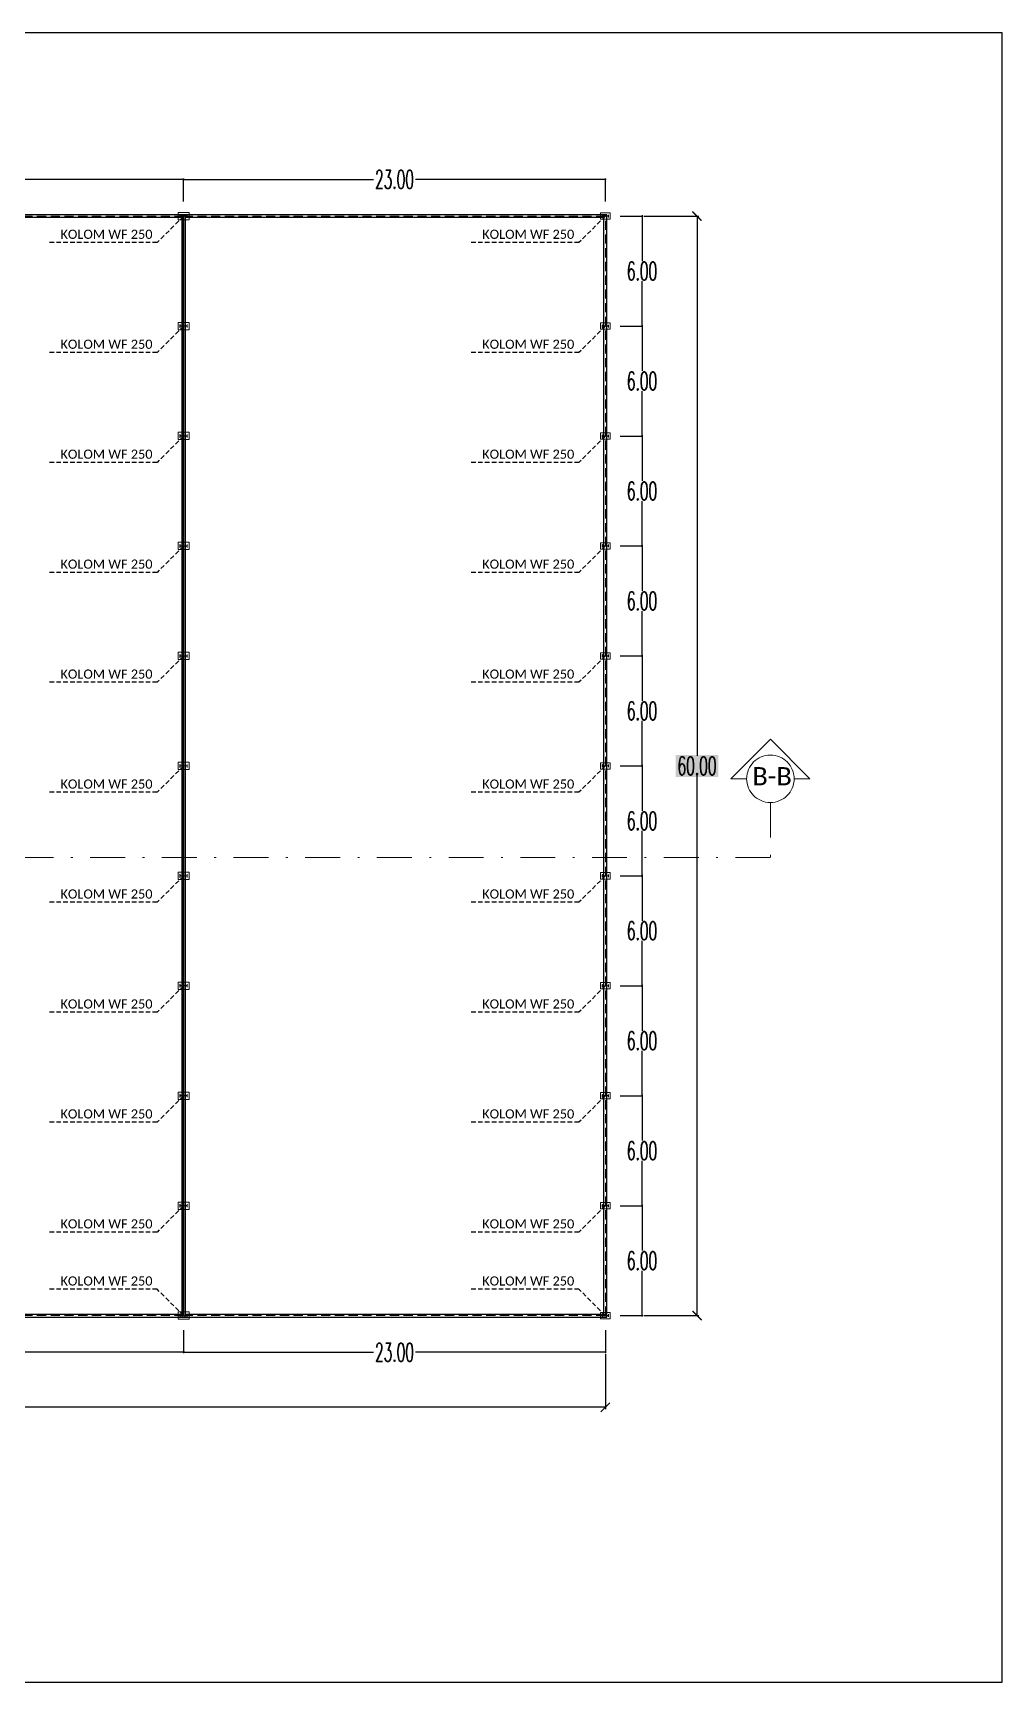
# Model space of a CAD drawing. Header units: millimetres. Extents: x 2491 to 3310, y 1470 to 1581.
# Drawn here: x 3024.7 to 3077.6, y 1490.7 to 1580.7 of the extents above; entities that cross this region are included whole.
import ezdxf

# ---------------------------------------------------------------- set-up
doc = ezdxf.new("R2010")
doc.units = ezdxf.units.MM
for name, pattern in [('DASHDOTX2', [50.8, 25.4, -12.7, 0, -12.7]), ('DASHED', [19.05, 12.7, -6.35]), ('HIDDEN', [0.375, 0.25, -0.125])]:
    doc.linetypes.add(name, pattern=pattern)
for name, color, linetype, lineweight in [('Garis Dim', 131, 'DASHED', 9), ('GRS-TIPIS', 253, 'Continuous', 9), ('HAT', 8, 'Continuous', 9), ('Pondasi', 6, 'Continuous', 9)]:
    doc.layers.add(name, color=color, linetype=linetype, lineweight=lineweight)
doc.layers.add('GR', color=7, linetype='Continuous')
doc.layers.add('KOP TEKS', color=1, linetype='Continuous')
doc.styles.add('-DIM2', font='simplex.shx', dxfattribs={"width": 0.55})
doc.styles.get("Standard").update_dxf_attribs({"font": 'arial.ttf'})
doc.dimstyles.new('DENAH KANTOR', dxfattribs={"dimtxt": 1, "dimasz": 0.05, "dimexe": 0.05, "dimexo": 0.05, "dimgap": 0.05, "dimtad": 0, "dimtih": 1, "dimtoh": 1, "dimzin": 0, "dimdsep": 46, "dimtxsty": '-DIM2', "dimblk": 'ARCHTICK', "dimcen": 0.3, "dimdle": 0.05, "dimclrd": 1, "dimclre": 1, "dimclrt": 7, "dimadec": 0, "dimazin": 0, "dimtfac": 1, "dimtix": 1, "dimtofl": 0, "dimtmove": 0, "dimatfit": 3, "dimldrblk": 'ARCHTICK', "dimfxl": 1, "dimtolj": 1, "dimtzin": 0, "dimarcsym": 0})
doc.dimstyles.new('DIMENSI WARNA 2.1', dxfattribs={"dimtxt": 1, "dimasz": 0.5, "dimexe": 0.1, "dimexo": 0.1, "dimgap": 0.05, "dimtad": 0, "dimtih": 1, "dimtoh": 1, "dimrnd": 0.0025, "dimzin": 0, "dimdsep": 46, "dimtxsty": '-DIM2', "dimblk": 'ARCHTICK', "dimcen": 0.1, "dimclrd": 1, "dimclre": 1, "dimclrt": 256, "dimadec": 0, "dimazin": 0, "dimtfac": 1, "dimtofl": 0, "dimtmove": 0, "dimatfit": 3, "dimldrblk": 'ARCHTICK', "dimfxl": 0.18, "dimtfill": 2, "dimtfillclr": 256, "dimtolj": 1, "dimtzin": 0, "dimarcsym": 0})

# ---------------------------------------------------------------- blocks, each defined once
blk = doc.blocks.new('WF300')
at = {"layer": 'Pondasi'}
for p, q in [((4219.408, -132.102), (4219.418, -132.102)), ((4219.418, -131.977), (4219.418, -132.102)), ((4219.418, -132.034), (4219.698, -132.034)), ((4219.418, -132.044), (4219.698, -132.044)), ((4219.558, -132.044), (4219.558, -132.034)), ((4219.698, -132.102), (4219.698, -131.977)), ((4219.698, -132.102), (4219.708, -132.102))]:
    blk.add_line(p, q, dxfattribs=at)
blk.add_lwpolyline([(4219.783, -132.189), (4219.783, -131.889), (4219.333, -131.889), (4219.333, -132.189)], close=True, dxfattribs=at)
for points in [[(4219.418, -131.977), (4219.408, -131.977), (4219.408, -132.102)], [(4219.708, -132.102), (4219.708, -131.977), (4219.698, -131.977)]]:
    blk.add_lwpolyline(points, dxfattribs=at)
blk = doc.blocks.new('_ArchTick')
at = {"color": 0, "linetype": 'ByBlock', "const_width": 0.15}
blk.add_lwpolyline([(-0.5, -0.5), (0.5, 0.5)], dxfattribs=at)
blk = doc.blocks.new('*D330')
at = {"layer": 'Defpoints', "color": 0, "linetype": 'Continuous', "transparency": 16777216}
for p in [(3009.939, 1509.983), (3032.939, 1509.983), (3009.939, 1508.733)]:
    blk.add_point(p, dxfattribs=at)
at = {"layer": 'GR', "color": 1, "linetype": 'Continuous', "lineweight": -2, "transparency": 16777216}
for p, q in [((3009.939, 1509.933), (3009.939, 1508.683)), ((3032.939, 1509.933), (3032.939, 1508.683)), ((3009.889, 1508.733), (3020.289, 1508.733)), ((3032.989, 1508.733), (3022.589, 1508.733))]:
    blk.add_line(p, q, dxfattribs=at)
at = {"layer": 'GR', "color": 1, "linetype": 'Continuous', "lineweight": -2, "transparency": 16777216, "xscale": 0.05, "yscale": 0.05, "zscale": 0.05, "rotation": 180}
blk.add_blockref('_ArchTick', (3009.939, 1508.733), dxfattribs=at)
at = {"layer": 'GR', "color": 1, "linetype": 'Continuous', "lineweight": -2, "transparency": 16777216, "xscale": 0.05, "yscale": 0.05, "zscale": 0.05}
blk.add_blockref('_ArchTick', (3032.939, 1508.733), dxfattribs=at)
at = {"layer": 'GR', "color": 7, "linetype": 'Continuous', "transparency": 16777216, "insert": (3021.439, 1508.733), "char_height": 1, "attachment_point": 5, "style": '-DIM2'}
blk.add_mtext('\\A1;23.00', dxfattribs=at)
blk = doc.blocks.new('*D331')
at = {"layer": 'Defpoints', "color": 0, "linetype": 'Continuous', "transparency": 16777216}
for p in [(3032.939, 1509.983), (3055.939, 1509.983), (3055.939, 1508.733)]:
    blk.add_point(p, dxfattribs=at)
at = {"layer": 'GR', "color": 1, "linetype": 'Continuous', "lineweight": -2, "transparency": 16777216}
for p, q in [((3032.939, 1509.933), (3032.939, 1508.683)), ((3055.939, 1509.933), (3055.939, 1508.683)), ((3032.889, 1508.733), (3043.289, 1508.733)), ((3055.989, 1508.733), (3045.589, 1508.733))]:
    blk.add_line(p, q, dxfattribs=at)
at = {"layer": 'GR', "color": 1, "linetype": 'Continuous', "lineweight": -2, "transparency": 16777216, "xscale": 0.05, "yscale": 0.05, "zscale": 0.05, "rotation": 180}
blk.add_blockref('_ArchTick', (3032.939, 1508.733), dxfattribs=at)
at = {"layer": 'GR', "color": 1, "linetype": 'Continuous', "lineweight": -2, "transparency": 16777216, "xscale": 0.05, "yscale": 0.05, "zscale": 0.05}
blk.add_blockref('_ArchTick', (3055.939, 1508.733), dxfattribs=at)
at = {"layer": 'GR', "color": 7, "linetype": 'Continuous', "transparency": 16777216, "insert": (3044.439, 1508.733), "char_height": 1, "attachment_point": 5, "style": '-DIM2'}
blk.add_mtext('\\A1;23.00', dxfattribs=at)
blk = doc.blocks.new('*D332')
at = {"layer": 'Defpoints', "color": 0, "transparency": 16777216}
for p in [(2971.939, 1508.733), (3055.939, 1508.733), (3055.939, 1505.733)]:
    blk.add_point(p, dxfattribs=at)
at = {"layer": 'GR', "color": 1, "lineweight": -2, "transparency": 16777216}
for p, q in [((2971.939, 1508.633), (2971.939, 1505.633)), ((3055.939, 1508.633), (3055.939, 1505.633)), ((2971.939, 1505.733), (3012.789, 1505.733)), ((3055.939, 1505.733), (3015.089, 1505.733))]:
    blk.add_line(p, q, dxfattribs=at)
at = {"layer": 'GR', "color": 1, "lineweight": -2, "transparency": 16777216, "xscale": 0.5, "yscale": 0.5, "zscale": 0.5, "rotation": 180}
blk.add_blockref('_ArchTick', (2971.939, 1505.733), dxfattribs=at)
at = {"layer": 'GR', "color": 1, "lineweight": -2, "transparency": 16777216, "xscale": 0.5, "yscale": 0.5, "zscale": 0.5}
blk.add_blockref('_ArchTick', (3055.939, 1505.733), dxfattribs=at)
at = {"layer": 'GR', "color": 240, "transparency": 16777216, "insert": (3013.939, 1505.733), "char_height": 1, "attachment_point": 5, "style": '-DIM2', "bg_fill": 1, "box_fill_scale": 1.1, "bg_fill_color": 256, "bg_fill_true_color": 16180224, "bg_fill_transparency": 0}
blk.add_mtext('\\A1;84.00', dxfattribs=at)
blk = doc.blocks.new('*D333')
at = {"layer": 'Defpoints', "color": 0, "transparency": 16777216}
for p in [(3057.939, 1570.733), (3060.939, 1570.733), (3057.939, 1510.733)]:
    blk.add_point(p, dxfattribs=at)
at = {"layer": 'GR', "color": 1, "lineweight": -2, "transparency": 16777216}
for p, q in [((3058.039, 1570.733), (3061.039, 1570.733)), ((3060.939, 1570.733), (3060.939, 1541.283)), ((3060.939, 1510.733), (3060.939, 1540.183)), ((3058.039, 1510.733), (3061.039, 1510.733))]:
    blk.add_line(p, q, dxfattribs=at)
at = {"layer": 'GR', "color": 1, "lineweight": -2, "transparency": 16777216, "xscale": 0.5, "yscale": 0.5, "zscale": 0.5}
for p, rotation in [((3060.939, 1570.733), 90), ((3060.939, 1510.733), 270)]:
    blk.add_blockref('_ArchTick', p, dxfattribs=dict(at, rotation=rotation))
at = {"layer": 'GR', "color": 240, "transparency": 16777216, "insert": (3060.939, 1540.733), "char_height": 1, "attachment_point": 5, "style": '-DIM2', "bg_fill": 1, "box_fill_scale": 1.1, "bg_fill_color": 256, "bg_fill_true_color": 16180224, "bg_fill_transparency": 0}
blk.add_mtext('\\A1;60.00', dxfattribs=at)
blk = doc.blocks.new('*D334')
at = {"layer": 'Defpoints', "color": 0, "linetype": 'Continuous', "transparency": 16777216}
for p in [(3056.689, 1570.733), (3056.689, 1564.733), (3057.939, 1564.733)]:
    blk.add_point(p, dxfattribs=at)
at = {"layer": 'GR', "color": 1, "linetype": 'Continuous', "lineweight": -2, "transparency": 16777216}
for p, q in [((3056.739, 1570.733), (3057.989, 1570.733)), ((3057.939, 1570.783), (3057.939, 1568.283)), ((3057.939, 1564.683), (3057.939, 1567.183)), ((3056.739, 1564.733), (3057.989, 1564.733))]:
    blk.add_line(p, q, dxfattribs=at)
at = {"layer": 'GR', "color": 1, "linetype": 'Continuous', "lineweight": -2, "transparency": 16777216, "xscale": 0.05, "yscale": 0.05, "zscale": 0.05}
for p, rotation in [((3057.939, 1570.733), 90), ((3057.939, 1564.733), 270)]:
    blk.add_blockref('_ArchTick', p, dxfattribs=dict(at, rotation=rotation))
at = {"layer": 'GR', "color": 7, "linetype": 'Continuous', "transparency": 16777216, "insert": (3057.939, 1567.733), "char_height": 1, "attachment_point": 5, "style": '-DIM2'}
blk.add_mtext('\\A1;6.00', dxfattribs=at)
blk = doc.blocks.new('*D335')
at = {"layer": 'Defpoints', "color": 0, "linetype": 'Continuous', "transparency": 16777216}
for p in [(3056.689, 1564.733), (3056.689, 1558.733), (3057.939, 1558.733)]:
    blk.add_point(p, dxfattribs=at)
at = {"layer": 'GR', "color": 1, "linetype": 'Continuous', "lineweight": -2, "transparency": 16777216}
for p, q in [((3056.739, 1564.733), (3057.989, 1564.733)), ((3057.939, 1564.783), (3057.939, 1562.283)), ((3057.939, 1558.683), (3057.939, 1561.183)), ((3056.739, 1558.733), (3057.989, 1558.733))]:
    blk.add_line(p, q, dxfattribs=at)
at = {"layer": 'GR', "color": 1, "linetype": 'Continuous', "lineweight": -2, "transparency": 16777216, "xscale": 0.05, "yscale": 0.05, "zscale": 0.05}
for p, rotation in [((3057.939, 1564.733), 90), ((3057.939, 1558.733), 270)]:
    blk.add_blockref('_ArchTick', p, dxfattribs=dict(at, rotation=rotation))
at = {"layer": 'GR', "color": 7, "linetype": 'Continuous', "transparency": 16777216, "insert": (3057.939, 1561.733), "char_height": 1, "attachment_point": 5, "style": '-DIM2'}
blk.add_mtext('\\A1;6.00', dxfattribs=at)
blk = doc.blocks.new('*D336')
at = {"layer": 'Defpoints', "color": 0, "linetype": 'Continuous', "transparency": 16777216}
for p in [(3056.689, 1552.733), (3057.939, 1552.733), (3056.689, 1546.733)]:
    blk.add_point(p, dxfattribs=at)
at = {"layer": 'GR', "color": 1, "linetype": 'Continuous', "lineweight": -2, "transparency": 16777216}
for p, q in [((3056.739, 1552.733), (3057.989, 1552.733)), ((3057.939, 1552.783), (3057.939, 1550.283)), ((3057.939, 1546.683), (3057.939, 1549.183)), ((3056.739, 1546.733), (3057.989, 1546.733))]:
    blk.add_line(p, q, dxfattribs=at)
at = {"layer": 'GR', "color": 1, "linetype": 'Continuous', "lineweight": -2, "transparency": 16777216, "xscale": 0.05, "yscale": 0.05, "zscale": 0.05}
for p, rotation in [((3057.939, 1552.733), 90), ((3057.939, 1546.733), 270)]:
    blk.add_blockref('_ArchTick', p, dxfattribs=dict(at, rotation=rotation))
at = {"layer": 'GR', "color": 7, "linetype": 'Continuous', "transparency": 16777216, "insert": (3057.939, 1549.733), "char_height": 1, "attachment_point": 5, "style": '-DIM2'}
blk.add_mtext('\\A1;6.00', dxfattribs=at)
blk = doc.blocks.new('*D337')
at = {"layer": 'Defpoints', "color": 0, "linetype": 'Continuous', "transparency": 16777216}
for p in [(3056.689, 1558.733), (3057.939, 1558.733), (3056.689, 1552.733)]:
    blk.add_point(p, dxfattribs=at)
at = {"layer": 'GR', "color": 1, "linetype": 'Continuous', "lineweight": -2, "transparency": 16777216}
for p, q in [((3056.739, 1558.733), (3057.989, 1558.733)), ((3057.939, 1558.783), (3057.939, 1556.283)), ((3057.939, 1552.683), (3057.939, 1555.183)), ((3056.739, 1552.733), (3057.989, 1552.733))]:
    blk.add_line(p, q, dxfattribs=at)
at = {"layer": 'GR', "color": 1, "linetype": 'Continuous', "lineweight": -2, "transparency": 16777216, "xscale": 0.05, "yscale": 0.05, "zscale": 0.05}
for p, rotation in [((3057.939, 1558.733), 90), ((3057.939, 1552.733), 270)]:
    blk.add_blockref('_ArchTick', p, dxfattribs=dict(at, rotation=rotation))
at = {"layer": 'GR', "color": 7, "linetype": 'Continuous', "transparency": 16777216, "insert": (3057.939, 1555.733), "char_height": 1, "attachment_point": 5, "style": '-DIM2'}
blk.add_mtext('\\A1;6.00', dxfattribs=at)
blk = doc.blocks.new('*D338')
at = {"layer": 'Defpoints', "color": 0, "linetype": 'Continuous', "transparency": 16777216}
for p in [(3056.689, 1528.733), (3057.939, 1528.733), (3056.689, 1522.733)]:
    blk.add_point(p, dxfattribs=at)
at = {"layer": 'GR', "color": 1, "linetype": 'Continuous', "lineweight": -2, "transparency": 16777216}
for p, q in [((3056.739, 1528.733), (3057.989, 1528.733)), ((3057.939, 1528.783), (3057.939, 1526.283)), ((3057.939, 1522.683), (3057.939, 1525.183)), ((3056.739, 1522.733), (3057.989, 1522.733))]:
    blk.add_line(p, q, dxfattribs=at)
at = {"layer": 'GR', "color": 1, "linetype": 'Continuous', "lineweight": -2, "transparency": 16777216, "xscale": 0.05, "yscale": 0.05, "zscale": 0.05}
for p, rotation in [((3057.939, 1528.733), 90), ((3057.939, 1522.733), 270)]:
    blk.add_blockref('_ArchTick', p, dxfattribs=dict(at, rotation=rotation))
at = {"layer": 'GR', "color": 7, "linetype": 'Continuous', "transparency": 16777216, "insert": (3057.939, 1525.733), "char_height": 1, "attachment_point": 5, "style": '-DIM2'}
blk.add_mtext('\\A1;6.00', dxfattribs=at)
blk = doc.blocks.new('*D339')
at = {"layer": 'Defpoints', "color": 0, "linetype": 'Continuous', "transparency": 16777216}
for p in [(3056.689, 1534.733), (3057.939, 1534.733), (3056.689, 1528.733)]:
    blk.add_point(p, dxfattribs=at)
at = {"layer": 'GR', "color": 1, "linetype": 'Continuous', "lineweight": -2, "transparency": 16777216}
for p, q in [((3056.739, 1534.733), (3057.989, 1534.733)), ((3057.939, 1534.783), (3057.939, 1532.283)), ((3057.939, 1528.683), (3057.939, 1531.183)), ((3056.739, 1528.733), (3057.989, 1528.733))]:
    blk.add_line(p, q, dxfattribs=at)
at = {"layer": 'GR', "color": 1, "linetype": 'Continuous', "lineweight": -2, "transparency": 16777216, "xscale": 0.05, "yscale": 0.05, "zscale": 0.05}
for p, rotation in [((3057.939, 1534.733), 90), ((3057.939, 1528.733), 270)]:
    blk.add_blockref('_ArchTick', p, dxfattribs=dict(at, rotation=rotation))
at = {"layer": 'GR', "color": 7, "linetype": 'Continuous', "transparency": 16777216, "insert": (3057.939, 1531.733), "char_height": 1, "attachment_point": 5, "style": '-DIM2'}
blk.add_mtext('\\A1;6.00', dxfattribs=at)
blk = doc.blocks.new('*D340')
at = {"layer": 'Defpoints', "color": 0, "linetype": 'Continuous', "transparency": 16777216}
for p in [(3056.689, 1546.733), (3056.689, 1540.733), (3057.939, 1540.733)]:
    blk.add_point(p, dxfattribs=at)
at = {"layer": 'GR', "color": 1, "linetype": 'Continuous', "lineweight": -2, "transparency": 16777216}
for p, q in [((3056.739, 1546.733), (3057.989, 1546.733)), ((3057.939, 1546.783), (3057.939, 1544.283)), ((3057.939, 1540.683), (3057.939, 1543.183)), ((3056.739, 1540.733), (3057.989, 1540.733))]:
    blk.add_line(p, q, dxfattribs=at)
at = {"layer": 'GR', "color": 1, "linetype": 'Continuous', "lineweight": -2, "transparency": 16777216, "xscale": 0.05, "yscale": 0.05, "zscale": 0.05}
for p, rotation in [((3057.939, 1546.733), 90), ((3057.939, 1540.733), 270)]:
    blk.add_blockref('_ArchTick', p, dxfattribs=dict(at, rotation=rotation))
at = {"layer": 'GR', "color": 7, "linetype": 'Continuous', "transparency": 16777216, "insert": (3057.939, 1543.733), "char_height": 1, "attachment_point": 5, "style": '-DIM2'}
blk.add_mtext('\\A1;6.00', dxfattribs=at)
blk = doc.blocks.new('*D341')
at = {"layer": 'Defpoints', "color": 0, "linetype": 'Continuous', "transparency": 16777216}
for p in [(3056.689, 1540.733), (3056.689, 1534.733), (3057.939, 1534.733)]:
    blk.add_point(p, dxfattribs=at)
at = {"layer": 'GR', "color": 1, "linetype": 'Continuous', "lineweight": -2, "transparency": 16777216}
for p, q in [((3056.739, 1540.733), (3057.989, 1540.733)), ((3057.939, 1540.783), (3057.939, 1538.283)), ((3057.939, 1534.683), (3057.939, 1537.183)), ((3056.739, 1534.733), (3057.989, 1534.733))]:
    blk.add_line(p, q, dxfattribs=at)
at = {"layer": 'GR', "color": 1, "linetype": 'Continuous', "lineweight": -2, "transparency": 16777216, "xscale": 0.05, "yscale": 0.05, "zscale": 0.05}
for p, rotation in [((3057.939, 1540.733), 90), ((3057.939, 1534.733), 270)]:
    blk.add_blockref('_ArchTick', p, dxfattribs=dict(at, rotation=rotation))
at = {"layer": 'GR', "color": 7, "linetype": 'Continuous', "transparency": 16777216, "insert": (3057.939, 1537.733), "char_height": 1, "attachment_point": 5, "style": '-DIM2'}
blk.add_mtext('\\A1;6.00', dxfattribs=at)
blk = doc.blocks.new('*D342')
at = {"layer": 'Defpoints', "color": 0, "linetype": 'Continuous', "transparency": 16777216}
for p in [(3056.689, 1522.733), (3056.689, 1516.733), (3057.939, 1516.733)]:
    blk.add_point(p, dxfattribs=at)
at = {"layer": 'GR', "color": 1, "linetype": 'Continuous', "lineweight": -2, "transparency": 16777216}
for p, q in [((3056.739, 1522.733), (3057.989, 1522.733)), ((3057.939, 1522.783), (3057.939, 1520.283)), ((3057.939, 1516.683), (3057.939, 1519.183)), ((3056.739, 1516.733), (3057.989, 1516.733))]:
    blk.add_line(p, q, dxfattribs=at)
at = {"layer": 'GR', "color": 1, "linetype": 'Continuous', "lineweight": -2, "transparency": 16777216, "xscale": 0.05, "yscale": 0.05, "zscale": 0.05}
for p, rotation in [((3057.939, 1522.733), 90), ((3057.939, 1516.733), 270)]:
    blk.add_blockref('_ArchTick', p, dxfattribs=dict(at, rotation=rotation))
at = {"layer": 'GR', "color": 7, "linetype": 'Continuous', "transparency": 16777216, "insert": (3057.939, 1519.733), "char_height": 1, "attachment_point": 5, "style": '-DIM2'}
blk.add_mtext('\\A1;6.00', dxfattribs=at)
blk = doc.blocks.new('*D343')
at = {"layer": 'Defpoints', "color": 0, "linetype": 'Continuous', "transparency": 16777216}
for p in [(3056.689, 1516.733), (3056.689, 1510.733), (3057.939, 1510.733)]:
    blk.add_point(p, dxfattribs=at)
at = {"layer": 'GR', "color": 1, "linetype": 'Continuous', "lineweight": -2, "transparency": 16777216}
for p, q in [((3056.739, 1516.733), (3057.989, 1516.733)), ((3057.939, 1516.783), (3057.939, 1514.283)), ((3057.939, 1510.683), (3057.939, 1513.183)), ((3056.739, 1510.733), (3057.989, 1510.733))]:
    blk.add_line(p, q, dxfattribs=at)
at = {"layer": 'GR', "color": 1, "linetype": 'Continuous', "lineweight": -2, "transparency": 16777216, "xscale": 0.05, "yscale": 0.05, "zscale": 0.05}
for p, rotation in [((3057.939, 1516.733), 90), ((3057.939, 1510.733), 270)]:
    blk.add_blockref('_ArchTick', p, dxfattribs=dict(at, rotation=rotation))
at = {"layer": 'GR', "color": 7, "linetype": 'Continuous', "transparency": 16777216, "insert": (3057.939, 1513.733), "char_height": 1, "attachment_point": 5, "style": '-DIM2'}
blk.add_mtext('\\A1;6.00', dxfattribs=at)
blk = doc.blocks.new('*D346')
at = {"layer": 'Defpoints', "color": 0, "linetype": 'Continuous', "transparency": 16777216}
for p in [(3009.939, 1572.733), (3009.939, 1571.483), (3032.939, 1571.483)]:
    blk.add_point(p, dxfattribs=at)
at = {"layer": 'GR', "color": 1, "linetype": 'Continuous', "lineweight": -2, "transparency": 16777216}
for p, q in [((3009.889, 1572.733), (3020.289, 1572.733)), ((3009.939, 1571.533), (3009.939, 1572.783)), ((3032.989, 1572.733), (3022.589, 1572.733)), ((3032.939, 1571.533), (3032.939, 1572.783))]:
    blk.add_line(p, q, dxfattribs=at)
at = {"layer": 'GR', "color": 1, "linetype": 'Continuous', "lineweight": -2, "transparency": 16777216, "xscale": 0.05, "yscale": 0.05, "zscale": 0.05, "rotation": 180}
blk.add_blockref('_ArchTick', (3009.939, 1572.733), dxfattribs=at)
at = {"layer": 'GR', "color": 1, "linetype": 'Continuous', "lineweight": -2, "transparency": 16777216, "xscale": 0.05, "yscale": 0.05, "zscale": 0.05}
blk.add_blockref('_ArchTick', (3032.939, 1572.733), dxfattribs=at)
at = {"layer": 'GR', "color": 7, "linetype": 'Continuous', "transparency": 16777216, "insert": (3021.439, 1572.733), "char_height": 1, "attachment_point": 5, "style": '-DIM2'}
blk.add_mtext('\\A1;23.00', dxfattribs=at)
blk = doc.blocks.new('*D347')
at = {"layer": 'Defpoints', "color": 0, "linetype": 'Continuous', "transparency": 16777216}
for p in [(3055.939, 1572.733), (3032.939, 1571.483), (3055.939, 1571.483)]:
    blk.add_point(p, dxfattribs=at)
at = {"layer": 'GR', "color": 1, "linetype": 'Continuous', "lineweight": -2, "transparency": 16777216}
for p, q in [((3032.889, 1572.733), (3043.289, 1572.733)), ((3032.939, 1571.533), (3032.939, 1572.783)), ((3055.989, 1572.733), (3045.589, 1572.733)), ((3055.939, 1571.533), (3055.939, 1572.783))]:
    blk.add_line(p, q, dxfattribs=at)
at = {"layer": 'GR', "color": 1, "linetype": 'Continuous', "lineweight": -2, "transparency": 16777216, "xscale": 0.05, "yscale": 0.05, "zscale": 0.05, "rotation": 180}
blk.add_blockref('_ArchTick', (3032.939, 1572.733), dxfattribs=at)
at = {"layer": 'GR', "color": 1, "linetype": 'Continuous', "lineweight": -2, "transparency": 16777216, "xscale": 0.05, "yscale": 0.05, "zscale": 0.05}
blk.add_blockref('_ArchTick', (3055.939, 1572.733), dxfattribs=at)
at = {"layer": 'GR', "color": 7, "linetype": 'Continuous', "transparency": 16777216, "insert": (3044.439, 1572.733), "char_height": 1, "attachment_point": 5, "style": '-DIM2'}
blk.add_mtext('\\A1;23.00', dxfattribs=at)

msp = doc.modelspace()

# ---------------------------------------------------------------- linework, layer by layer
at = {"linetype": 'HIDDEN'}
for points in [[(3032.939, 1570.733), (3031.497, 1569.292), (3025.497, 1569.292)], [(3055.939, 1570.733), (3054.497, 1569.292), (3048.497, 1569.292)], [(3032.939, 1564.733), (3031.497, 1563.292), (3025.497, 1563.292)], [(3055.939, 1564.733), (3054.497, 1563.292), (3048.497, 1563.292)], [(3032.939, 1558.733), (3031.497, 1557.292), (3025.497, 1557.292)], [(3055.939, 1558.733), (3054.497, 1557.292), (3048.497, 1557.292)], [(3032.939, 1552.733), (3031.497, 1551.292), (3025.497, 1551.292)], [(3055.939, 1552.733), (3054.497, 1551.292), (3048.497, 1551.292)], [(3032.939, 1546.733), (3031.497, 1545.292), (3025.497, 1545.292)], [(3055.939, 1546.733), (3054.497, 1545.292), (3048.497, 1545.292)], [(3032.939, 1540.733), (3031.497, 1539.292), (3025.497, 1539.292)], [(3055.939, 1540.733), (3054.497, 1539.292), (3048.497, 1539.292)], [(3032.939, 1534.733), (3031.497, 1533.292), (3025.497, 1533.292)], [(3055.939, 1534.733), (3054.497, 1533.292), (3048.497, 1533.292)], [(3032.939, 1528.733), (3031.497, 1527.292), (3025.497, 1527.292)], [(3055.939, 1528.733), (3054.497, 1527.292), (3048.497, 1527.292)], [(3032.939, 1522.733), (3031.497, 1521.292), (3025.497, 1521.292)], [(3055.939, 1522.733), (3054.497, 1521.292), (3048.497, 1521.292)], [(3032.939, 1516.733), (3031.497, 1515.292), (3025.497, 1515.292)], [(3055.939, 1516.733), (3054.497, 1515.292), (3048.497, 1515.292)], [(3032.939, 1510.733), (3031.497, 1512.175), (3025.497, 1512.175)], [(3055.939, 1510.733), (3054.497, 1512.175), (3048.497, 1512.175)]]:
    msp.add_lwpolyline(points, dxfattribs=at)
at = {"layer": 'Garis Dim'}
msp.add_lwpolyline([(3066.235, 1540.029), (3067.099, 1540.029), (3064.939, 1542.189), (3062.779, 1540.029), (3063.643, 1540.029)], dxfattribs=at)
at = {"layer": 'Garis Dim', "linetype": 'DASHDOTX2', "ltscale": 0.075}
msp.add_lwpolyline([(3064.939, 1538.733), (3064.939, 1535.733), (2962.939, 1535.733), (2962.939, 1538.733)], dxfattribs=at)
at = {"layer": 'Garis Dim'}
msp.add_circle((3064.939, 1540.029), 1.296, dxfattribs=at)
at = {"layer": 'GR', "color": 144, "true_color": 0x00629d}
for points in [[(3009.864, 1510.658), (3033.014, 1510.658), (3033.014, 1570.808), (3009.864, 1570.808)], [(3010.014, 1510.808), (3032.864, 1510.808), (3032.864, 1570.658), (3010.014, 1570.658)], [(3032.864, 1510.658), (3056.014, 1510.658), (3056.014, 1570.808), (3032.864, 1570.808)], [(3033.014, 1510.808), (3055.864, 1510.808), (3055.864, 1570.658), (3033.014, 1570.658)]]:
    msp.add_lwpolyline(points, close=True, dxfattribs=at)
at = {"layer": 'GRS-TIPIS', "linetype": 'HIDDEN', "ltscale": 2}
for points in [[(3009.939, 1510.733), (3032.939, 1510.733), (3032.939, 1570.733), (3009.939, 1570.733)], [(3032.939, 1510.733), (3055.939, 1510.733), (3055.939, 1570.733), (3032.939, 1570.733)]]:
    msp.add_lwpolyline(points, close=True, dxfattribs=at)
at = {"layer": 'KOP TEKS', "color": 2}
msp.add_lwpolyline([(3077.571, 1490.741), (3077.571, 1580.726), (2950.307, 1580.726), (2950.307, 1490.741)], close=True, dxfattribs=at)
at = {"layer": 'Pondasi'}
for p, q in [((3055.776, 1570.66), (3055.764, 1570.66)), ((3055.776, 1570.66), (3055.776, 1570.806)), ((3056.102, 1570.739), (3055.776, 1570.739)), ((3056.102, 1570.728), (3055.776, 1570.728)), ((3055.939, 1570.728), (3055.939, 1570.739)), ((3056.102, 1570.806), (3056.102, 1570.66)), ((3056.114, 1570.66), (3056.102, 1570.66)), ((3055.776, 1564.66), (3055.764, 1564.66)), ((3055.776, 1564.66), (3055.776, 1564.806)), ((3056.102, 1564.739), (3055.776, 1564.739)), ((3056.102, 1564.728), (3055.776, 1564.728)), ((3055.939, 1564.728), (3055.939, 1564.739)), ((3056.102, 1564.806), (3056.102, 1564.66)), ((3056.114, 1564.66), (3056.102, 1564.66)), ((3055.776, 1558.66), (3055.764, 1558.66)), ((3055.776, 1558.66), (3055.776, 1558.806)), ((3056.102, 1558.739), (3055.776, 1558.739)), ((3056.102, 1558.728), (3055.776, 1558.728)), ((3055.939, 1558.728), (3055.939, 1558.739)), ((3056.102, 1558.806), (3056.102, 1558.66)), ((3056.114, 1558.66), (3056.102, 1558.66)), ((3055.776, 1552.66), (3055.764, 1552.66)), ((3055.776, 1552.66), (3055.776, 1552.806)), ((3056.102, 1552.739), (3055.776, 1552.739)), ((3056.102, 1552.728), (3055.776, 1552.728)), ((3055.939, 1552.728), (3055.939, 1552.739)), ((3056.102, 1552.806), (3056.102, 1552.66)), ((3056.114, 1552.66), (3056.102, 1552.66)), ((3055.776, 1546.66), (3055.764, 1546.66)), ((3055.776, 1546.66), (3055.776, 1546.806)), ((3056.102, 1546.739), (3055.776, 1546.739)), ((3056.102, 1546.728), (3055.776, 1546.728)), ((3055.939, 1546.728), (3055.939, 1546.739)), ((3056.102, 1546.806), (3056.102, 1546.66)), ((3056.114, 1546.66), (3056.102, 1546.66)), ((3055.776, 1540.66), (3055.764, 1540.66)), ((3055.776, 1540.66), (3055.776, 1540.806)), ((3056.102, 1540.739), (3055.776, 1540.739)), ((3056.102, 1540.728), (3055.776, 1540.728)), ((3055.939, 1540.728), (3055.939, 1540.739)), ((3056.102, 1540.806), (3056.102, 1540.66)), ((3056.114, 1540.66), (3056.102, 1540.66)), ((3055.776, 1534.66), (3055.764, 1534.66)), ((3055.776, 1534.66), (3055.776, 1534.806)), ((3056.102, 1534.739), (3055.776, 1534.739)), ((3056.102, 1534.728), (3055.776, 1534.728)), ((3055.939, 1534.728), (3055.939, 1534.739)), ((3056.102, 1534.806), (3056.102, 1534.66)), ((3056.114, 1534.66), (3056.102, 1534.66)), ((3055.776, 1528.66), (3055.764, 1528.66)), ((3055.776, 1528.66), (3055.776, 1528.806)), ((3056.102, 1528.739), (3055.776, 1528.739)), ((3056.102, 1528.728), (3055.776, 1528.728)), ((3055.939, 1528.728), (3055.939, 1528.739)), ((3056.102, 1528.806), (3056.102, 1528.66)), ((3056.114, 1528.66), (3056.102, 1528.66)), ((3055.776, 1522.66), (3055.764, 1522.66)), ((3055.776, 1522.66), (3055.776, 1522.806)), ((3056.102, 1522.739), (3055.776, 1522.739)), ((3056.102, 1522.728), (3055.776, 1522.728)), ((3055.939, 1522.728), (3055.939, 1522.739)), ((3056.102, 1522.806), (3056.102, 1522.66)), ((3056.114, 1522.66), (3056.102, 1522.66)), ((3055.776, 1516.66), (3055.764, 1516.66)), ((3055.776, 1516.66), (3055.776, 1516.806)), ((3056.102, 1516.739), (3055.776, 1516.739)), ((3056.102, 1516.728), (3055.776, 1516.728)), ((3055.939, 1516.728), (3055.939, 1516.739)), ((3056.102, 1516.806), (3056.102, 1516.66)), ((3056.114, 1516.66), (3056.102, 1516.66)), ((3055.776, 1510.66), (3055.764, 1510.66)), ((3055.776, 1510.66), (3055.776, 1510.806)), ((3056.102, 1510.739), (3055.776, 1510.739)), ((3056.102, 1510.728), (3055.776, 1510.728)), ((3055.939, 1510.728), (3055.939, 1510.739)), ((3056.102, 1510.806), (3056.102, 1510.66)), ((3056.114, 1510.66), (3056.102, 1510.66))]:
    msp.add_line(p, q, dxfattribs=at)
for points in [[(3055.676, 1570.558), (3055.676, 1570.908), (3056.201, 1570.908), (3056.201, 1570.558)], [(3055.676, 1564.558), (3055.676, 1564.908), (3056.201, 1564.908), (3056.201, 1564.558)], [(3055.676, 1558.558), (3055.676, 1558.908), (3056.201, 1558.908), (3056.201, 1558.558)], [(3055.676, 1552.558), (3055.676, 1552.908), (3056.201, 1552.908), (3056.201, 1552.558)], [(3055.676, 1546.558), (3055.676, 1546.908), (3056.201, 1546.908), (3056.201, 1546.558)], [(3055.676, 1540.558), (3055.676, 1540.908), (3056.201, 1540.908), (3056.201, 1540.558)], [(3055.676, 1534.558), (3055.676, 1534.908), (3056.201, 1534.908), (3056.201, 1534.558)], [(3055.676, 1528.558), (3055.676, 1528.908), (3056.201, 1528.908), (3056.201, 1528.558)], [(3055.676, 1522.558), (3055.676, 1522.908), (3056.201, 1522.908), (3056.201, 1522.558)], [(3055.676, 1516.558), (3055.676, 1516.908), (3056.201, 1516.908), (3056.201, 1516.558)], [(3055.676, 1510.558), (3055.676, 1510.908), (3056.201, 1510.908), (3056.201, 1510.558)]]:
    msp.add_lwpolyline(points, close=True, dxfattribs=at)
for points in [[(3055.764, 1570.66), (3055.764, 1570.806), (3055.776, 1570.806)], [(3056.102, 1570.806), (3056.114, 1570.806), (3056.114, 1570.66)], [(3055.764, 1564.66), (3055.764, 1564.806), (3055.776, 1564.806)], [(3056.102, 1564.806), (3056.114, 1564.806), (3056.114, 1564.66)], [(3055.764, 1558.66), (3055.764, 1558.806), (3055.776, 1558.806)], [(3056.102, 1558.806), (3056.114, 1558.806), (3056.114, 1558.66)], [(3055.764, 1552.66), (3055.764, 1552.806), (3055.776, 1552.806)], [(3056.102, 1552.806), (3056.114, 1552.806), (3056.114, 1552.66)], [(3055.764, 1546.66), (3055.764, 1546.806), (3055.776, 1546.806)], [(3056.102, 1546.806), (3056.114, 1546.806), (3056.114, 1546.66)], [(3055.764, 1540.66), (3055.764, 1540.806), (3055.776, 1540.806)], [(3056.102, 1540.806), (3056.114, 1540.806), (3056.114, 1540.66)], [(3055.764, 1534.66), (3055.764, 1534.806), (3055.776, 1534.806)], [(3056.102, 1534.806), (3056.114, 1534.806), (3056.114, 1534.66)], [(3055.764, 1528.66), (3055.764, 1528.806), (3055.776, 1528.806)], [(3056.102, 1528.806), (3056.114, 1528.806), (3056.114, 1528.66)], [(3055.764, 1522.66), (3055.764, 1522.806), (3055.776, 1522.806)], [(3056.102, 1522.806), (3056.114, 1522.806), (3056.114, 1522.66)], [(3055.764, 1516.66), (3055.764, 1516.806), (3055.776, 1516.806)], [(3056.102, 1516.806), (3056.114, 1516.806), (3056.114, 1516.66)], [(3055.764, 1510.66), (3055.764, 1510.806), (3055.776, 1510.806)], [(3056.102, 1510.806), (3056.114, 1510.806), (3056.114, 1510.66)]]:
    msp.add_lwpolyline(points, dxfattribs=at)

# ---------------------------------------------------------------- block references
at = {"layer": 'HAT', "xscale": -1.333333333319186, "yscale": 1.333333333319186, "zscale": 1.333333333319186, "rotation": 7.393038181646715e-08}
for p in [(8659.017, 1746.786), (8659.017, 1740.786), (8659.017, 1734.786), (8659.017, 1728.786), (8659.017, 1722.786), (8659.017, 1716.786), (8659.017, 1710.786), (8659.017, 1704.786), (8659.017, 1698.786), (8659.017, 1692.786), (8659.017, 1686.786)]:
    msp.add_blockref('WF300', p, dxfattribs=at)

# ---------------------------------------------------------------- texts
at = {"attachment_point": 1}
for s, insert, char_height, width in [('\\pxqc;{\\fCalibri Light|b0|i0|c0|p34;KOLOM WF 250}', (3025.773, 1569.992), 0.5, 5.92047), ('\\pxqc;{\\fCalibri Light|b0|i0|c0|p34;KOLOM WF 250}', (3048.773, 1569.992), 0.5, 5.92047), ('\\pxqc;{\\fCalibri Light|b0|i0|c0|p34;KOLOM WF 250}', (3025.773, 1563.992), 0.5, 5.92047), ('\\pxqc;{\\fCalibri Light|b0|i0|c0|p34;KOLOM WF 250}', (3048.773, 1563.992), 0.5, 5.92047), ('\\pxqc;{\\fCalibri Light|b0|i0|c0|p34;KOLOM WF 250}', (3025.773, 1557.992), 0.5, 5.92047), ('\\pxqc;{\\fCalibri Light|b0|i0|c0|p34;KOLOM WF 250}', (3048.773, 1557.992), 0.5, 5.92047), ('\\pxqc;{\\fCalibri Light|b0|i0|c0|p34;KOLOM WF 250}', (3025.773, 1551.992), 0.5, 5.92047), ('\\pxqc;{\\fCalibri Light|b0|i0|c0|p34;KOLOM WF 250}', (3048.773, 1551.992), 0.5, 5.92047), ('\\pxqc;{\\fCalibri Light|b0|i0|c0|p34;KOLOM WF 250}', (3025.773, 1545.992), 0.5, 5.92047), ('\\pxqc;{\\fCalibri Light|b0|i0|c0|p34;KOLOM WF 250}', (3048.773, 1545.992), 0.5, 5.92047), ('\\pxqc;{\\fCalibri Light|b0|i0|c0|p34;B-B}', (3063.139, 1540.664), 0.9907, 3.78803), ('\\pxqc;{\\fCalibri Light|b0|i0|c0|p34;KOLOM WF 250}', (3025.773, 1539.992), 0.5, 5.92047), ('\\pxqc;{\\fCalibri Light|b0|i0|c0|p34;KOLOM WF 250}', (3048.773, 1539.992), 0.5, 5.92047), ('\\pxqc;{\\fCalibri Light|b0|i0|c0|p34;KOLOM WF 250}', (3025.773, 1533.992), 0.5, 5.92047), ('\\pxqc;{\\fCalibri Light|b0|i0|c0|p34;KOLOM WF 250}', (3048.773, 1533.992), 0.5, 5.92047), ('\\pxqc;{\\fCalibri Light|b0|i0|c0|p34;KOLOM WF 250}', (3025.773, 1527.992), 0.5, 5.92047), ('\\pxqc;{\\fCalibri Light|b0|i0|c0|p34;KOLOM WF 250}', (3048.773, 1527.992), 0.5, 5.92047), ('\\pxqc;{\\fCalibri Light|b0|i0|c0|p34;KOLOM WF 250}', (3025.773, 1521.992), 0.5, 5.92047), ('\\pxqc;{\\fCalibri Light|b0|i0|c0|p34;KOLOM WF 250}', (3048.773, 1521.992), 0.5, 5.92047), ('\\pxqc;{\\fCalibri Light|b0|i0|c0|p34;KOLOM WF 250}', (3025.773, 1515.992), 0.5, 5.92047), ('\\pxqc;{\\fCalibri Light|b0|i0|c0|p34;KOLOM WF 250}', (3048.773, 1515.992), 0.5, 5.92047), ('\\pxqc;{\\fCalibri Light|b0|i0|c0|p34;KOLOM WF 250}', (3025.773, 1512.876), 0.5, 5.92047), ('\\pxqc;{\\fCalibri Light|b0|i0|c0|p34;KOLOM WF 250}', (3048.773, 1512.876), 0.5, 5.92047)]:
    msp.add_mtext(s, dxfattribs=dict(at, insert=insert, char_height=char_height, width=width))

# ---------------------------------------------------------------- dimensions: what is measured, and where the dimension line sits
at = {"layer": 'GR', "linetype": 'Continuous'}
for base, p1, p2, angle, picture, middle in [((3009.939, 1572.733), (3032.939, 1571.483), (3009.939, 1571.483), 180, '*D346', (3021.439, 1572.733)), ((3057.939, 1564.733), (3056.689, 1570.733), (3056.689, 1564.733), 90, '*D334', (3057.939, 1567.733)), ((3057.939, 1558.733), (3056.689, 1564.733), (3056.689, 1558.733), 90, '*D335', (3057.939, 1561.733)), ((3057.939, 1558.733), (3056.689, 1552.733), (3056.689, 1558.733), 270, '*D337', (3057.939, 1555.733)), ((3057.939, 1552.733), (3056.689, 1546.733), (3056.689, 1552.733), 270, '*D336', (3057.939, 1549.733)), ((3057.939, 1540.733), (3056.689, 1546.733), (3056.689, 1540.733), 90, '*D340', (3057.939, 1543.733)), ((3057.939, 1534.733), (3056.689, 1540.733), (3056.689, 1534.733), 90, '*D341', (3057.939, 1537.733)), ((3057.939, 1534.733), (3056.689, 1528.733), (3056.689, 1534.733), 270, '*D339', (3057.939, 1531.733)), ((3057.939, 1528.733), (3056.689, 1522.733), (3056.689, 1528.733), 270, '*D338', (3057.939, 1525.733)), ((3057.939, 1516.733), (3056.689, 1522.733), (3056.689, 1516.733), 90, '*D342', (3057.939, 1519.733)), ((3057.939, 1510.733), (3056.689, 1516.733), (3056.689, 1510.733), 90, '*D343', (3057.939, 1513.733)), ((3009.939, 1508.733), (3032.939, 1509.983), (3009.939, 1509.983), 180, '*D330', (3021.439, 1508.733))]:
    dim = msp.add_linear_dim(base=base, p1=p1, p2=p2, angle=angle, dimstyle='DENAH KANTOR', dxfattribs=at)
    dim.commit()
    dim.dimension.update_dxf_attribs({"geometry": picture, "text_midpoint": middle})
for base, p1, p2, picture, middle in [((3055.939, 1572.733), (3032.939, 1571.483), (3055.939, 1571.483), '*D347', (3044.439, 1572.733)), ((3055.939, 1508.733), (3032.939, 1509.983), (3055.939, 1509.983), '*D331', (3044.439, 1508.733))]:
    dim = msp.add_linear_dim(base=base, p1=p1, p2=p2, dimstyle='DENAH KANTOR', dxfattribs=at)
    dim.commit()
    dim.dimension.update_dxf_attribs({"geometry": picture, "text_midpoint": middle})
at = {"layer": 'GR'}
dim = msp.add_linear_dim(base=(3060.939, 1570.733), p1=(3057.939, 1510.733), p2=(3057.939, 1570.733), angle=90, dimstyle='DIMENSI WARNA 2.1', dxfattribs=at)
dim.commit()
dim.dimension.update_dxf_attribs({"geometry": '*D333', "text_midpoint": (3060.939, 1540.733)})
dim = msp.add_linear_dim(base=(3055.939, 1505.733), p1=(2971.939, 1508.733), p2=(3055.939, 1508.733), dimstyle='DIMENSI WARNA 2.1', dxfattribs=at)
dim.commit()
dim.dimension.update_dxf_attribs({"geometry": '*D332', "text_midpoint": (3013.939, 1505.733)})

doc.saveas('drawing.dxf')
